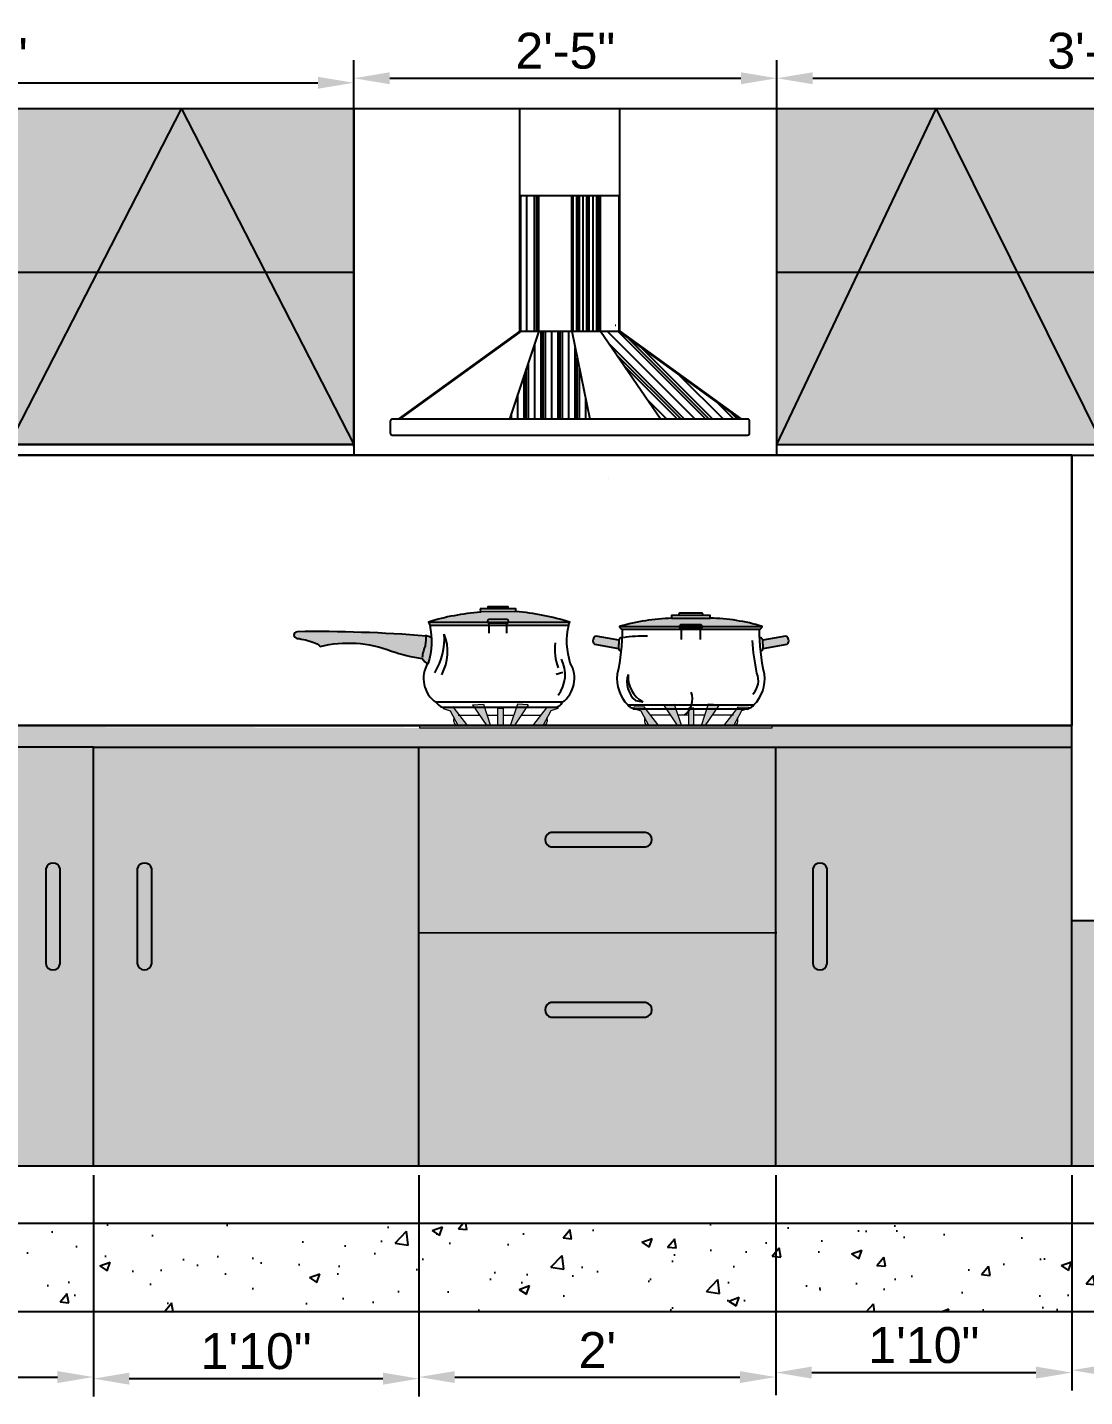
# Model space of a CAD drawing. Header units: millimetres. Extents: x 857 to 2168, y 576 to 1198.
# Drawn here: x 985.9 to 1059.5, y 576.8 to 672.1 of the extents above; entities that cross this region are included whole.
import ezdxf

# ---------------------------------------------------------------- set-up
doc = ezdxf.new("R2010")
doc.units = ezdxf.units.MM
doc.header["$XCLIPFRAME"] = 2
doc.layers.add('WAL', color=7, linetype='Continuous', lineweight=30)
doc.styles.get("Standard").update_dxf_attribs({"font": 'arial.ttf'})
doc.dimstyles.new('ISO-25', dxfattribs={"dimtxt": 2.5, "dimasz": 2.5, "dimexe": 1.25, "dimexo": 0.625, "dimtad": 1, "dimdec": 0, "dimlunit": 4, "dimtxsty": 'Standard', "dimcen": 2.5, "dimadec": 0, "dimazin": 0, "dimtfac": 1, "dimtdec": 0, "dimtmove": 0, "dimatfit": 3, "dimfxl": 1, "dimarcsym": 0})
picture_1 = doc.add_image_def('image1.jpg', size_in_pixel=(999, 1000))

# ---------------------------------------------------------------- blocks, each defined once
blk = doc.blocks.new('A$C3DB468DA')
at = {"lineweight": 5}
for p, q in [((52.1, 46.1), (51.9, 43.1)), ((51.9, 43.1), (67.8, 37.8)), ((74.6, 46.8), (52.1, 46.1)), ((67.8, 37.8), (85.4, 4.4)), ((106.9, 4.4), (74.6, 46.8)), ((117.2, 50.9), (141.4, 52.8)), ((117.2, 50.9), (149, 4.4)), ((141.4, 52.8), (157.1, 4.4)), ((172.9, 43.5), (184.9, 43.5)), ((172.9, 4.4), (172.9, 43.5)), ((184.9, 43.5), (184.9, 4.4)), ((216.4, 52.8), (200.7, 4.4)), ((240.6, 50.9), (208.9, 4.4)), ((240.6, 50.9), (216.4, 52.8)), ((250.9, 4.4), (283.2, 46.8)), ((290.1, 37.8), (272.4, 4.4)), ((283.2, 46.8), (305.8, 46.1)), ((305.9, 43.1), (290.1, 37.8)), ((305.8, 46.1), (305.9, 43.1)), ((474.2, 46.1), (474.1, 43.1)), ((474.1, 43.1), (489.9, 37.8)), ((496.8, 46.8), (474.2, 46.1)), ((489.9, 37.8), (507.6, 4.4)), ((529.1, 4.4), (496.8, 46.8)), ((539.4, 50.9), (563.6, 52.8)), ((539.4, 50.9), (571.1, 4.4)), ((563.6, 52.8), (579.3, 4.4)), ((607.1, 43.5), (595.1, 43.5)), ((595.1, 43.5), (595.1, 4.4)), ((607.1, 4.4), (607.1, 43.5)), ((638.6, 52.8), (622.9, 4.4)), ((662.8, 50.9), (631, 4.4)), ((662.8, 50.9), (638.6, 52.8)), ((673.1, 4.4), (705.4, 46.8)), ((712.2, 37.8), (694.6, 4.4)), ((705.4, 46.8), (727.9, 46.1)), ((728.1, 43.1), (712.2, 37.8)), ((727.9, 46.1), (728.1, 43.1)), ((780, 5), (0, 5)), ((0, 5), (0, 0)), ((75.4, 14.4), (75.4, 18.3)), ((85.4, 28.3), (132.7, 28.3)), ((85.4, 4.4), (106.9, 4.4)), ((272.4, 4.4), (85.4, 4.4)), ((149.4, 28.3), (172.9, 28.3)), ((184.9, 4.4), (172.9, 4.4)), ((184.9, 28.3), (208.5, 28.3)), ((225.1, 28.3), (269.1, 28.3)), ((282.4, 18.3), (282.4, 14.4)), ((497.6, 18.3), (497.6, 14.4)), ((507.6, 4.4), (694.6, 4.4)), ((554.9, 28.3), (510.9, 28.3)), ((595.1, 28.3), (571.5, 28.3)), ((595.1, 4.4), (607.1, 4.4)), ((630.6, 28.3), (607.1, 28.3)), ((694.6, 28.3), (647.3, 28.3)), ((704.6, 14.4), (704.6, 18.3)), ((780, 0), (780, 5)), ((0, 0), (780, 0))]:
    blk.add_line(p, q, dxfattribs=at)
for centre, start, end in [((85.4, 18.3), 158.3192, 180), ((85.4, 14.4), 180, 270), ((272.4, 14.4), 270, 0), ((272.4, 18.3), 360, 21.6808), ((507.6, 18.3), 158.3192, 180), ((507.6, 14.4), 180, 270), ((694.6, 14.4), 270, 0), ((694.6, 18.3), 0, 21.6808)]:
    blk.add_arc(centre, 10, start, end, dxfattribs=at)
blk = doc.blocks.new('A$C41EE7838')
h = blk.add_hatch()
h.set_pattern_fill('PLASTI', color=256, scale=200, angle=90, style=0)
h.set_pattern_definition([(90, (-61771.275, -210520.926), (-50, 3e-15), []), (90, (-61777.525, -210520.926), (-50, 3e-15), []), (90, (-61783.775, -210520.926), (-50, 3e-15), []), (90, (-61802.525, -210520.926), (-50, 3e-15), [])])
h.paths.add_polyline_path([(372.5, 600), (327, 600), (327, 261.5, -0.078172), (326.8, 260), (372.5, 260)])
h = blk.add_hatch()
h.set_pattern_fill('PLASTI', color=256, scale=100, angle=90, style=0)
h.set_pattern_definition([(90, (-61771.275, -210520.926), (-25, 2e-15), []), (90, (-61774.4, -210520.926), (-25, 2e-15), []), (90, (-61777.525, -210520.926), (-25, 2e-15), []), (90, (-61786.9, -210520.926), (-25, 2e-15), [])])
h.paths.add_polyline_path([(527, 600), (454.7, 600), (454.7, 260), (527, 260)])
h = blk.add_hatch()
h.set_pattern_fill('PLASTI', color=256, scale=170, angle=90, style=0)
h.set_pattern_definition([(90, (-61771.275, -210520.926), (-42.5, 3e-15), []), (90, (-61776.588, -210520.926), (-42.5, 3e-15), []), (90, (-61781.9, -210520.926), (-42.5, 3e-15), []), (90, (-61797.838, -210520.926), (-42.5, 3e-15), [])])
h.paths.add_polyline_path([(454.7, 260), (372.5, 260), (298.6, 40), (500, 40)])
h = blk.add_hatch()
h.set_pattern_fill('PLASTI', color=256, scale=200, angle=315, style=0)
h.set_pattern_definition([(315, (-61771.275, -210520.926), (35.355339, 35.355339), []), (315, (-61766.856, -210516.506), (35.355339, 35.355339), []), (315, (-61762.437, -210512.087), (35.355339, 35.355339), []), (315, (-61749.18, -210498.83), (35.355339, 35.355339), [])])
h.paths.add_polyline_path([(677.7, 40), (876.6, 40), (575.1, 257.5, -0.159804), (573.2, 260), (527, 260)])
for p, q in [((325, 260), (325, 600)), ((325, 600), (575, 600)), ((327, 261.5), (327, 600)), ((372.5, 260), (372.5, 600)), ((454.7, 260), (454.7, 600)), ((527, 260), (527, 600)), ((573, 261.5), (573, 600)), ((575, 260), (575, 600)), ((325, 260), (20, 40)), ((324.9, 257.5), (23.4, 40)), ((372.5, 260), (298.6, 40)), ((325, 260), (575, 260)), ((454.7, 260), (500, 40)), ((527, 260), (677.7, 40)), ((575, 260), (880, 40)), ((575.1, 257.5), (876.6, 40)), ((0, 35), (0, 5)), ((895, 40), (5, 40)), ((900, 5), (900, 35)), ((5, 0), (895, 0))]:
    blk.add_line(p, q)
for centre, start, end in [((322, 261.5), 305.8033, 0), ((578, 261.5), 180, 234.1967), ((5, 35), 90, 180), ((895, 35), 0, 90), ((5, 5), 180, 270), ((895, 5), 270, 0)]:
    blk.add_arc(centre, 5, start, end)
blk = doc.blocks.new('*D83')
at = {"color": 0, "lineweight": -2, "transparency": 16777216}
for p, q in [((960.613, 667.106), (960.613, 669.539)), ((1008.613, 667.106), (1008.613, 669.539)), ((963.113, 668.289), (1006.113, 668.289))]:
    blk.add_line(p, q, dxfattribs=at)
at = {"color": 0, "transparency": 16777216}
for points in [[(963.113, 668.705), (963.113, 667.872), (960.613, 668.289)], [(1006.113, 668.705), (1006.113, 667.872), (1008.613, 668.289)]]:
    blk.add_solid(points, dxfattribs=at)
at = {"layer": 'Defpoints', "color": 0, "transparency": 16777216}
for p in [(1008.613, 668.289), (960.613, 666.481), (1008.613, 666.481)]:
    blk.add_point(p, dxfattribs=at)
at = {"color": 0, "lineweight": -2, "transparency": 16777216, "insert": (984.613, 670.164), "char_height": 2.5, "attachment_point": 5}
blk.add_mtext("4'", dxfattribs=at)
blk = doc.blocks.new('*D84')
at = {"color": 0, "lineweight": -2, "transparency": 16777216}
for p, q in [((1038.072, 667.106), (1038.072, 669.853)), ((1082.699, 667.106), (1082.699, 669.853)), ((1040.572, 668.603), (1080.199, 668.603))]:
    blk.add_line(p, q, dxfattribs=at)
at = {"color": 0, "transparency": 16777216}
for points in [[(1040.572, 669.02), (1040.572, 668.187), (1038.072, 668.603)], [(1080.199, 669.02), (1080.199, 668.187), (1082.699, 668.603)]]:
    blk.add_solid(points, dxfattribs=at)
at = {"layer": 'Defpoints', "color": 0, "transparency": 16777216}
for p in [(1082.699, 668.603), (1038.072, 666.481), (1082.699, 666.481)]:
    blk.add_point(p, dxfattribs=at)
at = {"color": 0, "lineweight": -2, "transparency": 16777216, "insert": (1060.386, 670.505), "char_height": 2.5, "attachment_point": 5}
blk.add_mtext('3\'-9"', dxfattribs=at)
blk = doc.blocks.new('*D85')
at = {"color": 0, "lineweight": -2, "transparency": 16777216}
for p, q in [((1008.613, 642.971), (1008.613, 669.853)), ((1038.072, 642.971), (1038.072, 669.853)), ((1011.113, 668.603), (1035.572, 668.603))]:
    blk.add_line(p, q, dxfattribs=at)
at = {"color": 0, "transparency": 16777216}
for points in [[(1011.113, 669.02), (1011.113, 668.187), (1008.613, 668.603)], [(1035.572, 669.02), (1035.572, 668.187), (1038.072, 668.603)]]:
    blk.add_solid(points, dxfattribs=at)
at = {"layer": 'Defpoints', "color": 0, "transparency": 16777216}
for p in [(1038.072, 668.603), (1008.613, 642.346), (1038.072, 642.346)]:
    blk.add_point(p, dxfattribs=at)
at = {"color": 0, "lineweight": -2, "transparency": 16777216, "insert": (1023.343, 670.505), "char_height": 2.5, "attachment_point": 5}
blk.add_mtext('2\'-5"', dxfattribs=at)
blk = doc.blocks.new('*D87')
at = {"color": 0, "lineweight": -2, "transparency": 16777216}
for p, q in [((942.564, 592.229), (942.564, 576.911)), ((990.474, 592.229), (990.474, 576.911)), ((945.064, 578.161), (987.974, 578.161))]:
    blk.add_line(p, q, dxfattribs=at)
at = {"color": 0, "transparency": 16777216}
for points in [[(945.064, 578.578), (945.064, 577.744), (942.564, 578.161)], [(987.974, 578.578), (987.974, 577.744), (990.474, 578.161)]]:
    blk.add_solid(points, dxfattribs=at)
at = {"layer": 'Defpoints', "color": 0, "transparency": 16777216}
for p in [(942.564, 592.854), (990.474, 592.854), (990.474, 578.161)]:
    blk.add_point(p, dxfattribs=at)
at = {"color": 0, "lineweight": -2, "transparency": 16777216, "insert": (966.519, 580.036), "char_height": 2.5, "attachment_point": 5}
blk.add_mtext("4'", dxfattribs=at)
blk = doc.blocks.new('*D88')
at = {"color": 0, "lineweight": -2, "transparency": 16777216}
for p, q in [((990.474, 592.229), (990.474, 576.8)), ((1013.146, 592.229), (1013.146, 576.8)), ((992.974, 578.05), (1010.646, 578.05))]:
    blk.add_line(p, q, dxfattribs=at)
at = {"color": 0, "transparency": 16777216}
for points in [[(992.974, 578.467), (992.974, 577.633), (990.474, 578.05)], [(1010.646, 578.467), (1010.646, 577.633), (1013.146, 578.05)]]:
    blk.add_solid(points, dxfattribs=at)
at = {"layer": 'Defpoints', "color": 0, "transparency": 16777216}
for p in [(990.474, 592.854), (1013.146, 592.854), (1013.146, 578.05)]:
    blk.add_point(p, dxfattribs=at)
at = {"color": 0, "lineweight": -2, "transparency": 16777216, "insert": (1001.81, 579.951), "char_height": 2.5, "attachment_point": 5}
blk.add_mtext('1\'10"', dxfattribs=at)
blk = doc.blocks.new('*D89')
at = {"color": 0, "lineweight": -2, "transparency": 16777216}
for p, q in [((1013.146, 592.229), (1013.146, 576.912)), ((1038.004, 592.229), (1038.004, 576.912)), ((1015.646, 578.162), (1035.504, 578.162))]:
    blk.add_line(p, q, dxfattribs=at)
at = {"color": 0, "transparency": 16777216}
for points in [[(1015.646, 578.579), (1015.646, 577.745), (1013.146, 578.162)], [(1035.504, 578.579), (1035.504, 577.745), (1038.004, 578.162)]]:
    blk.add_solid(points, dxfattribs=at)
at = {"layer": 'Defpoints', "color": 0, "transparency": 16777216}
for p in [(1013.146, 592.854), (1038.004, 592.854), (1038.004, 578.162)]:
    blk.add_point(p, dxfattribs=at)
at = {"color": 0, "lineweight": -2, "transparency": 16777216, "insert": (1025.575, 580.042), "char_height": 2.5, "attachment_point": 5}
blk.add_mtext("2'", dxfattribs=at)
blk = doc.blocks.new('*D90')
at = {"color": 0, "lineweight": -2, "transparency": 16777216}
for p, q in [((1038.004, 592.229), (1038.004, 577.224)), ((1058.625, 592.229), (1058.625, 577.224)), ((1040.504, 578.474), (1056.125, 578.474))]:
    blk.add_line(p, q, dxfattribs=at)
at = {"color": 0, "transparency": 16777216}
for points in [[(1040.504, 578.891), (1040.504, 578.057), (1038.004, 578.474)], [(1056.125, 578.891), (1056.125, 578.057), (1058.625, 578.474)]]:
    blk.add_solid(points, dxfattribs=at)
at = {"layer": 'Defpoints', "color": 0, "transparency": 16777216}
for p in [(1038.004, 592.854), (1058.625, 592.854), (1058.625, 578.474)]:
    blk.add_point(p, dxfattribs=at)
at = {"color": 0, "lineweight": -2, "transparency": 16777216, "insert": (1048.314, 580.375), "char_height": 2.5, "attachment_point": 5}
blk.add_mtext('1\'10"', dxfattribs=at)
blk = doc.blocks.new('*D91')
at = {"color": 0, "lineweight": -2, "transparency": 16777216}
for p, q in [((1058.625, 592.229), (1058.625, 577.388)), ((1082.699, 592.229), (1082.699, 577.388)), ((1061.125, 578.638), (1080.199, 578.638))]:
    blk.add_line(p, q, dxfattribs=at)
at = {"color": 0, "transparency": 16777216}
for points in [[(1061.125, 579.054), (1061.125, 578.221), (1058.625, 578.638)], [(1080.199, 579.054), (1080.199, 578.221), (1082.699, 578.638)]]:
    blk.add_solid(points, dxfattribs=at)
at = {"layer": 'Defpoints', "color": 0, "transparency": 16777216}
for p in [(1058.625, 592.854), (1082.699, 592.854), (1082.699, 578.638)]:
    blk.add_point(p, dxfattribs=at)
at = {"color": 0, "lineweight": -2, "transparency": 16777216, "insert": (1070.662, 580.518), "char_height": 2.5, "attachment_point": 5}
blk.add_mtext("2'", dxfattribs=at)

msp = doc.modelspace()

# ---------------------------------------------------------------- hatches: boundary and pattern name
at = {"lineweight": -2, "true_color": 0x750066}
h = msp.add_hatch(color=226, dxfattribs=at)
h.dxf.hatch_style = 1
h.paths.add_polyline_path([(990.474, 622.026), (966.478, 622.026), (966.478, 592.854), (990.474, 592.854)])
h.paths.add_polyline_path([(987.159, 606.956), (987.159, 613.556, -0.795158), (988.159, 613.556), (988.159, 607.084, -1)], flags=16)
h.paths.add_polyline_path([(1013.142, 622.026), (990.474, 622.026), (990.474, 592.854), (1013.146, 592.854)])
h.paths.add_polyline_path([(993.537, 606.956), (993.537, 613.556, -0.795158), (994.537, 613.556), (994.537, 606.956, -0.880466)], flags=16)
h.paths.add_polyline_path([(1038.004, 622.026), (1013.142, 622.026), (1013.144, 609.106), (1038.004, 609.116)])
h.paths.add_polyline_path([(1022.329, 616.083), (1028.929, 616.083, -0.880466), (1028.929, 615.083), (1022.329, 615.083, -0.795158)], flags=16)
h.paths.add_polyline_path([(1038.004, 609.116), (1013.144, 609.106), (1013.146, 592.854), (1038.004, 592.854)])
h.paths.add_polyline_path([(1022.329, 604.233), (1028.929, 604.233, -0.880466), (1028.929, 603.233), (1022.329, 603.233, -0.795158)], flags=16)
h.paths.add_polyline_path([(1058.625, 622.026), (1038.004, 622.026), (1038.004, 609.116), (1038.004, 592.854), (1058.625, 592.854)])
h.paths.add_polyline_path([(1040.578, 606.956), (1040.578, 613.556, -0.795158), (1041.578, 613.556), (1041.578, 606.956, -0.880466)], flags=16)
h.paths.add_polyline_path([(966.478, 622.026), (954.497, 607.41), (966.467, 592.854), (966.478, 592.854)])
h.paths.add_polyline_path([(966.478, 622.026), (942.478, 622.026), (954.497, 607.41)])
h.paths.add_polyline_path([(942.478, 622.026), (942.478, 592.854), (942.564, 592.854), (954.497, 607.41)])
h.paths.add_polyline_path([(954.497, 607.41), (942.564, 592.854), (966.467, 592.854)])
h.paths.add_polyline_path([(960.613, 666.481), (942.478, 666.481), (942.478, 655.102), (960.613, 655.102)])
h.paths.add_polyline_path([(960.613, 655.102), (942.478, 655.102), (942.478, 643.102), (960.613, 643.102)])
h.paths.add_polyline_path([(972.613, 666.481), (960.613, 666.481), (960.613, 655.102), (966.772, 655.102)])
h.paths.add_polyline_path([(966.772, 655.102), (960.613, 655.102), (960.613, 643.102)], flags=17)
h.paths.add_polyline_path([(978.454, 655.102), (966.772, 655.102), (960.613, 643.102), (984.613, 643.102)])
h.paths.add_polyline_path([(972.613, 666.481), (966.772, 655.102), (978.454, 655.102)])
h.paths.add_polyline_path([(984.613, 666.481), (972.613, 666.481), (978.454, 655.102), (984.613, 655.102)])
h.paths.add_polyline_path([(984.613, 655.102), (978.454, 655.102), (984.613, 643.102)], flags=17)
h.paths.add_polyline_path([(996.613, 666.481), (984.613, 666.481), (984.613, 655.102), (990.772, 655.102)])
h.paths.add_polyline_path([(990.772, 655.102), (984.613, 655.102), (984.613, 643.102)], flags=17)
h.paths.add_polyline_path([(1002.454, 655.102), (990.772, 655.102), (984.613, 643.102), (1008.613, 643.102)])
h.paths.add_polyline_path([(996.613, 666.481), (990.772, 655.102), (1002.454, 655.102)])
h.paths.add_polyline_path([(1008.613, 666.481), (996.613, 666.481), (1002.454, 655.102), (1008.613, 655.102)])
h.paths.add_polyline_path([(1008.613, 655.102), (1002.454, 655.102), (1008.613, 643.102)], flags=17)
h.paths.add_polyline_path([(1049.183, 666.481), (1038.072, 666.481), (1038.072, 655.102), (1043.775, 655.102)])
h.paths.add_polyline_path([(1043.775, 655.102), (1038.072, 655.102), (1038.072, 643.102)], flags=17)
h.paths.add_polyline_path([(1054.636, 655.102), (1043.775, 655.102), (1038.072, 643.102), (1060.386, 643.102)])
h.paths.add_polyline_path([(1049.183, 666.481), (1043.775, 655.102), (1054.636, 655.102)])
h.paths.add_polyline_path([(1060.741, 666.481), (1049.183, 666.481), (1054.636, 655.102), (1060.745, 655.102)])
h.paths.add_polyline_path([(1060.745, 655.102), (1054.636, 655.102), (1060.386, 643.102), (1060.749, 643.842)])
h.paths.add_polyline_path([(1066.289, 655.102), (1060.745, 655.102), (1060.749, 643.842)])
h.paths.add_polyline_path([(1077.149, 655.102), (1066.289, 655.102), (1060.749, 643.842), (1060.75, 643.102), (1082.699, 643.102)])
h.paths.add_polyline_path([(1071.886, 666.481), (1060.741, 666.481), (1060.745, 655.102), (1066.289, 655.102)])
h.paths.add_polyline_path([(1071.886, 666.481), (1066.289, 655.102), (1077.149, 655.102)])
h.paths.add_polyline_path([(1082.699, 666.481), (1071.886, 666.481), (1077.149, 655.102), (1082.699, 655.102)])
h.paths.add_polyline_path([(1082.699, 655.102), (1077.149, 655.102), (1082.699, 643.102)], flags=17)
at = {"lineweight": -2, "true_color": 0x000000}
h = msp.add_hatch(color=18, dxfattribs=at)
h.dxf.hatch_style = 1
h.paths.add_polyline_path([(1019.971, 631.466), (1017.428, 631.486), (1017.429, 631.424, 0.054662), (1013.812, 630.74), (1017.927, 630.74, -0.524365), (1018.041, 630.907), (1019.271, 630.907, -0.528874), (1019.387, 630.74), (1023.668, 630.74, 0.046018)])
h.paths.add_polyline_path([(1033.424, 631.005), (1030.75, 631.005, 0.060546), (1027.121, 630.432), (1031.287, 630.432, -0.369831), (1031.419, 630.547), (1032.754, 630.547, -0.37385), (1032.887, 630.432), (1037.054, 630.432, 0.07093)])
h.paths.add_polyline_path([(1004.659, 630.064, 0.901657), (1004.65, 629.6, -0.058261), (1005.828, 629.318, -0.147406), (1006.271, 629.033, -0.155029), (1011.23, 628.716, 0.046308), (1013.376, 628.193, 0.089006), (1013.748, 627.815, -0.009302), (1013.787, 627.878, 0.088007), (1014.019, 629.63, 0.119679), (1013.642, 629.763, 0.023569)])
h.paths.add_polyline_path([(1038.689, 629.763), (1037.098, 629.482), (1037.128, 628.906), (1038.806, 629.202, 0.528102)])
h.paths.add_polyline_path([(1027.079, 629.478), (1025.485, 629.763, 0.528102), (1025.369, 629.202), (1027.047, 628.906)])
h.paths.add_polyline_path([(1015.577, 624.799), (1014.833, 624.799), (1014.829, 624.724), (1015.329, 624.558), (1015.875, 623.526), (1016.546, 623.526)])
h.paths.add_polyline_path([(1017.721, 624.799), (1017.004, 624.799), (1017.872, 623.526), (1018.135, 623.526)])
h.paths.add_polyline_path([(1019.015, 624.737), (1018.639, 624.737), (1018.639, 623.526), (1019.015, 623.526)])
h.paths.add_polyline_path([(1017.646, 625.029), (1016.886, 624.972), (1017.004, 624.799), (1017.721, 624.799)])
h.paths.add_polyline_path([(1020.65, 624.799), (1019.933, 624.799), (1019.519, 623.526), (1019.782, 623.526)])
h.paths.add_polyline_path([(1020.767, 624.972), (1020.007, 625.029), (1019.933, 624.799), (1020.65, 624.799)])
h.paths.add_polyline_path([(1022.325, 624.558), (1022.824, 624.724), (1022.819, 624.82), (1022.775, 624.822, -0.030897), (1022.699, 624.799), (1022.077, 624.799), (1021.107, 623.526), (1021.778, 623.526)])
h.paths.add_polyline_path([(1035.61, 624.558), (1036.043, 624.702), (1035.289, 624.702), (1034.393, 623.526), (1035.064, 623.526)])
h.paths.add_polyline_path([(1036.104, 624.82), (1035.394, 624.841), (1035.289, 624.702), (1036.043, 624.702), (1036.11, 624.724)])
h.paths.add_polyline_path([(1033.869, 624.702), (1033.187, 624.702), (1032.805, 623.526), (1033.068, 623.526)])
h.paths.add_polyline_path([(1034.051, 624.969), (1033.273, 624.969), (1033.187, 624.702), (1033.869, 624.702)])
h.paths.add_polyline_path([(1032.3, 624.702), (1032.022, 624.702, -0.032258), (1031.925, 624.546), (1031.925, 623.526), (1032.3, 623.526)])
h.paths.add_polyline_path([(1031.038, 624.702), (1030.356, 624.702), (1031.157, 623.526), (1031.42, 623.526)])
h.paths.add_polyline_path([(1030.951, 624.969), (1030.174, 624.969), (1030.356, 624.702), (1031.038, 624.702)])
h.paths.add_polyline_path([(1028.936, 624.702), (1028.182, 624.702), (1028.614, 624.558), (1029.161, 623.526), (1029.832, 623.526)])
h.paths.add_polyline_path([(1028.831, 624.841), (1028.12, 624.82), (1028.115, 624.724), (1028.182, 624.702), (1028.936, 624.702)])
h = msp.add_hatch(color=18, dxfattribs=at)
h.dxf.hatch_style = 1
h.paths.add_polyline_path([(1019.971, 631.466), (1017.428, 631.486), (1017.429, 631.424, 0.054662), (1013.812, 630.74), (1017.927, 630.74, -0.524365), (1018.041, 630.907), (1019.271, 630.907, -0.528874), (1019.387, 630.74), (1023.668, 630.74, 0.046018)])
h.paths.add_polyline_path([(1033.424, 631.005), (1030.75, 631.005, 0.060546), (1027.121, 630.432), (1031.287, 630.432, -0.369831), (1031.419, 630.547), (1032.754, 630.547, -0.37385), (1032.887, 630.432), (1037.054, 630.432, 0.07093)])
h.paths.add_polyline_path([(1004.659, 630.064, 0.901657), (1004.65, 629.6, -0.058261), (1005.828, 629.318, -0.147406), (1006.271, 629.033, -0.155029), (1011.23, 628.716, 0.046308), (1013.376, 628.193, 0.089006), (1013.748, 627.815, -0.009302), (1013.787, 627.878, 0.088007), (1014.019, 629.63, 0.119679), (1013.642, 629.763, 0.023569)])
h.paths.add_polyline_path([(1038.689, 629.763), (1037.098, 629.482), (1037.128, 628.906), (1038.806, 629.202, 0.528102)])
h.paths.add_polyline_path([(1027.079, 629.478), (1025.485, 629.763, 0.528102), (1025.369, 629.202), (1027.047, 628.906)])
h.paths.add_polyline_path([(1015.577, 624.799), (1014.833, 624.799), (1014.829, 624.724), (1015.329, 624.558), (1015.875, 623.526), (1016.546, 623.526)])
h.paths.add_polyline_path([(1017.721, 624.799), (1017.004, 624.799), (1017.872, 623.526), (1018.135, 623.526)])
h.paths.add_polyline_path([(1019.015, 624.737), (1018.639, 624.737), (1018.639, 623.526), (1019.015, 623.526)])
h.paths.add_polyline_path([(1017.646, 625.029), (1016.886, 624.972), (1017.004, 624.799), (1017.721, 624.799)])
h.paths.add_polyline_path([(1020.65, 624.799), (1019.933, 624.799), (1019.519, 623.526), (1019.782, 623.526)])
h.paths.add_polyline_path([(1020.767, 624.972), (1020.007, 625.029), (1019.933, 624.799), (1020.65, 624.799)])
h.paths.add_polyline_path([(1022.325, 624.558), (1022.824, 624.724), (1022.819, 624.82), (1022.775, 624.822, -0.030897), (1022.699, 624.799), (1022.077, 624.799), (1021.107, 623.526), (1021.778, 623.526)])
h.paths.add_polyline_path([(1035.61, 624.558), (1036.043, 624.702), (1035.289, 624.702), (1034.393, 623.526), (1035.064, 623.526)])
h.paths.add_polyline_path([(1036.104, 624.82), (1035.394, 624.841), (1035.289, 624.702), (1036.043, 624.702), (1036.11, 624.724)])
h.paths.add_polyline_path([(1033.869, 624.702), (1033.187, 624.702), (1032.805, 623.526), (1033.068, 623.526)])
h.paths.add_polyline_path([(1034.051, 624.969), (1033.273, 624.969), (1033.187, 624.702), (1033.869, 624.702)])
h.paths.add_polyline_path([(1032.3, 624.702), (1032.022, 624.702, -0.032258), (1031.925, 624.546), (1031.925, 623.526), (1032.3, 623.526)])
h.paths.add_polyline_path([(1031.038, 624.702), (1030.356, 624.702), (1031.157, 623.526), (1031.42, 623.526)])
h.paths.add_polyline_path([(1030.951, 624.969), (1030.174, 624.969), (1030.356, 624.702), (1031.038, 624.702)])
h.paths.add_polyline_path([(1028.936, 624.702), (1028.182, 624.702), (1028.614, 624.558), (1029.161, 623.526), (1029.832, 623.526)])
h.paths.add_polyline_path([(1028.831, 624.841), (1028.12, 624.82), (1028.115, 624.724), (1028.182, 624.702), (1028.936, 624.702)])
h = msp.add_hatch(color=18, dxfattribs=at)
h.dxf.hatch_style = 1
h.paths.add_polyline_path([(1037.743, 623.526), (1037.743, 623.368), (1013.197, 623.368), (942.478, 623.526), (942.478, 622.026), (990.478, 622.026), (1058.625, 622.026), (1058.625, 623.526)])
at = {"lineweight": -2, "true_color": 0xd4b277}
h = msp.add_hatch(color=43, dxfattribs=at)
h.dxf.hatch_style = 1
h.paths.add_polyline_path([(994.537, 613.556, 1), (993.537, 613.325), (993.537, 606.956, 1), (994.537, 607.084)])
h.paths.add_polyline_path([(988.159, 613.556, 1), (987.159, 613.325), (987.159, 606.956, 1), (988.159, 607.084)])
h.paths.add_polyline_path([(1028.801, 604.233), (1022.329, 604.233, 1), (1022.56, 603.233), (1028.929, 603.233, 1)])
h.paths.add_polyline_path([(1028.801, 616.083), (1022.329, 616.083, 1), (1022.56, 615.083), (1028.929, 615.083, 1)])
h.paths.add_polyline_path([(1041.578, 613.556, 1), (1040.578, 613.325), (1040.578, 606.956, 1), (1041.578, 607.084)])
at = {"lineweight": -2, "true_color": 0x750066}
h = msp.add_hatch(color=226, dxfattribs=at)
h.dxf.hatch_style = 1
h.paths.add_polyline_path([(1058.625, 609.943), (1058.625, 592.854), (1082.699, 592.854), (1082.699, 609.943)])
h.paths.add_polyline_path([(1067.807, 605.416), (1074.279, 605.416, -1), (1074.407, 604.416), (1068.038, 604.416, -1)], flags=16)
at = {"layer": 'WAL', "lineweight": -2}
h = msp.add_hatch(dxfattribs=at)
h.set_pattern_fill('AR-CONC', color=256, scale=0.04)
h.set_pattern_definition([(50, (-629.059, 1965.499), (7.287387, -0.637563), [0.762, -8.382]), (355, (-629.059, 1965.499), (-1.409737, 7.642274), [0.6096, -6.705623]), (100.45144, (-628.452, 1965.446), (5.87765, 7.00471), [0.6476, -7.12361]), (46.1842, (-629.059, 1967.531), (10.84316, -1.681693), [1.143, -12.573]), (96.63556, (-628.156, 1967.391), (9.496165, 9.897045), [0.9714, -10.685424]), (351.18415, (-629.059, 1967.531), (9.496165, 9.897045), [0.9144, -10.05839]), (21, (-628.043, 1967.023), (6.064576, -4.090608), [0.762, -8.382]), (326, (-628.043, 1967.023), (2.47208, 7.367519), [0.6096, -6.7056]), (71.45144, (-627.538, 1966.682), (8.536657, 3.27691), [0.6476, -7.123598]), (37.5, (-629.0592, 1965.4988), (0.123544, 3.3822016), [0, -6.62432, 0, -6.8072, 0, -6.731]), (7.5, (-629.0592, 1965.499), (2.6727865, 4.007223), [0, -3.88112, 0, -6.47192, 0, -2.5654]), (327.5, (-631.325, 1965.4988), (5.4236238, -0.2291498), [0, -2.54, 0, -7.9248, 0, -10.5156]), (317.5, (-632.341, 1965.499), (5.925167, 1.01706), [0, -3.302, 0, -5.26288, 0, -7.4676])])
h.paths.add_polyline_path([(1088.743, 588.854), (934.478, 588.854), (934.478, 582.714), (1088.743, 582.714)])

# ---------------------------------------------------------------- linework, layer by layer
at = {"lineweight": -2}
for p, q in [((984.613, 643.102), (996.613, 666.481)), ((996.613, 666.481), (1008.613, 643.102)), ((1038.072, 643.102), (1049.183, 666.481)), ((1049.183, 666.481), (1060.75, 643.102)), ((1008.613, 642.346), (1038.072, 642.346)), ((1058.625, 623.526), (1058.625, 642.346)), ((1028.929, 616.083), (1022.329, 616.083)), ((1022.329, 615.083), (1028.929, 615.083)), ((987.159, 613.556), (987.159, 606.956)), ((988.159, 606.956), (988.159, 613.556)), ((993.537, 613.556), (993.537, 606.956)), ((994.537, 606.956), (994.537, 613.556)), ((1040.578, 613.556), (1040.578, 606.956)), ((1041.578, 606.956), (1041.578, 613.556)), ((1028.929, 604.233), (1022.329, 604.233)), ((1022.329, 603.233), (1028.929, 603.233))]:
    msp.add_line(p, q, dxfattribs=at)
msp.add_lwpolyline([(942.478, 642.346), (1058.625, 642.346), (1058.625, 623.526), (942.478, 623.526)], close=True, dxfattribs=at)
for centre, radius, start, end in [((1022.444, 615.583), 0.513, 103.01954, 256.98046), ((1028.865, 615.583), 0.504, 277.27433, 82.72567), ((987.659, 613.441), 0.513, 13.01954, 166.98046), ((994.037, 613.441), 0.513, 13.01954, 166.98046), ((1041.078, 613.441), 0.513, 13.01954, 166.98046), ((987.659, 607.02), 0.504, 187.27433, 352.72567), ((994.037, 607.02), 0.504, 187.27433, 352.72567), ((1041.078, 607.02), 0.504, 187.27433, 352.72567), ((1022.444, 603.733), 0.513, 103.01954, 256.98046), ((1028.865, 603.733), 0.504, 277.27433, 82.72567)]:
    msp.add_arc(centre, radius, start, end, dxfattribs=at)
at = {"layer": 'WAL', "lineweight": -2}
for p, q in [((1082.699, 666.481), (942.478, 666.481)), ((1008.613, 666.481), (1008.613, 642.346)), ((1020.188, 660.441), (1020.188, 666.481)), ((1027.142, 660.441), (1027.142, 666.481)), ((1038.072, 643.102), (1038.072, 666.481)), ((1026.817, 651.413), (1026.872, 651.413)), ((942.478, 643.102), (1008.613, 643.102)), ((1008.613, 643.102), (984.613, 643.102)), ((1038.072, 642.346), (1038.072, 643.102)), ((1038.072, 643.102), (1082.699, 643.102)), ((942.478, 642.346), (1008.613, 642.346)), ((1038.072, 642.346), (1082.699, 642.346)), ((1026.334, 640.742), (1026.334, 640.742)), ((1017.428, 631.486), (1020.012, 631.466)), ((1017.428, 631.486), (1020.012, 631.466)), ((1013.812, 630.74), (1023.668, 630.74)), ((1013.812, 630.74), (1023.668, 630.74)), ((1013.901, 630.518), (1023.579, 630.518)), ((1013.901, 630.518), (1023.579, 630.518)), ((1019.273, 630.661), (1018.041, 630.661)), ((1018.041, 629.957), (1018.041, 630.661)), ((1019.273, 630.661), (1018.041, 630.661)), ((1018.041, 629.957), (1018.041, 630.661)), ((1019.273, 629.957), (1019.273, 630.661)), ((1019.273, 629.957), (1019.273, 630.661)), ((1027.121, 630.432), (1037.054, 630.432)), ((1027.121, 630.432), (1037.054, 630.432)), ((1027.312, 630.241), (1036.863, 630.241)), ((1027.312, 630.241), (1036.863, 630.241)), ((1030.75, 631.005), (1033.424, 631.005)), ((1030.75, 631.005), (1033.424, 631.005)), ((1031.419, 630.279), (1032.756, 630.279)), ((1031.419, 630.279), (1032.756, 630.279)), ((1022.708, 627.108), (1023.182, 627.254)), ((1022.708, 627.108), (1023.182, 627.254)), ((1023.143, 625.151), (1014.337, 625.151)), ((1023.143, 625.151), (1014.337, 625.151)), ((1027.694, 624.969), (1036.481, 624.969)), ((1027.694, 624.969), (1036.481, 624.969)), ((1028.238, 625.264), (1028.732, 625.182)), ((1028.238, 625.264), (1028.732, 625.182)), ((942.478, 623.526), (1058.625, 623.526)), ((990.478, 622.026), (942.478, 622.026)), ((990.478, 622.026), (1058.625, 622.026)), ((1058.625, 609.943), (1082.699, 609.943)), ((1082.699, 592.854), (942.478, 592.854)), ((1090.744, 588.854), (934.478, 588.854)), ((1090.744, 582.714), (934.478, 582.714))]:
    msp.add_line(p, q, dxfattribs=at)
at = {"layer": 'WAL', "color": 7, "lineweight": -2, "true_color": 0xffffff}
for p, q in [((942.478, 655.102), (1008.613, 655.102)), ((1038.072, 655.102), (1082.699, 655.102)), ((1058.625, 592.854), (1058.625, 623.526)), ((990.474, 592.854), (990.474, 622.026)), ((1013.146, 592.854), (1013.142, 622.026)), ((1038.004, 592.854), (1038.004, 622.026)), ((1013.142, 609.106), (1038.077, 609.116))]:
    msp.add_line(p, q, dxfattribs=at)
at = {"layer": 'WAL', "lineweight": -2}
for points in [[(1017.425, 631.65), (1017.429, 631.424, 0.054662), (1013.812, 630.74, -0.067996), (1013.901, 630.518, -0.132874), (1013.787, 627.878, 0.407223), (1014.352, 625.137, 0.121307), (1014.781, 624.799), (1022.699, 624.799, 0.223645), (1023.128, 625.137, 0.386533), (1023.693, 627.878, -0.132874), (1023.579, 630.518, -0.067996), (1023.668, 630.74, 0.047032), (1019.889, 631.474), (1019.889, 631.65)], [(1017.425, 631.65), (1017.429, 631.424, 0.054662), (1013.812, 630.74, -0.067996), (1013.901, 630.518, -0.132874), (1013.787, 627.878, 0.407223), (1014.352, 625.137, 0.121307), (1014.781, 624.799), (1022.699, 624.799, 0.223645), (1023.128, 625.137, 0.386533), (1023.693, 627.878, -0.132874), (1023.579, 630.518, -0.067996), (1023.668, 630.74, 0.047032), (1019.889, 631.474), (1019.889, 631.65)], [(1028.076, 624.702), (1036.099, 624.702, 0.110087), (1036.481, 624.969, 0.224577), (1037.218, 627.108, -0.055516), (1036.863, 630.241, 0.288766), (1037.054, 630.432, 0.07093), (1033.424, 631.005), (1033.424, 631.196), (1030.75, 631.196), (1030.75, 631.005, 0.060546), (1027.121, 630.432, 0.288766), (1027.312, 630.241, -0.055516), (1026.957, 627.108, 0.224577), (1027.694, 624.969, 0.110087)], [(1028.076, 624.702), (1036.099, 624.702, 0.110087), (1036.481, 624.969, 0.224577), (1037.218, 627.108, -0.055516), (1036.863, 630.241, 0.288766), (1037.054, 630.432, 0.07093), (1033.424, 631.005), (1033.424, 631.196), (1030.75, 631.196), (1030.75, 631.005, 0.060546), (1027.121, 630.432, 0.288766), (1027.312, 630.241, -0.055516), (1026.957, 627.108, 0.224577), (1027.694, 624.969, 0.110087)]]:
    msp.add_lwpolyline(points, format="xyb", close=True, dxfattribs=at)
msp.add_lwpolyline([(1019.361, 631.65), (1019.361, 631.791), (1017.953, 631.791), (1017.953, 631.65)], dxfattribs=at)
msp.add_lwpolyline([(1019.361, 631.65), (1019.361, 631.791), (1017.953, 631.791), (1017.953, 631.65)], dxfattribs=at)
for points in [[(1032.887, 631.196, 0.6003), (1032.851, 631.349), (1031.323, 631.349, 0.6003), (1031.288, 631.196)], [(1032.887, 631.196, 0.6003), (1032.851, 631.349), (1031.323, 631.349, 0.6003), (1031.288, 631.196)], [(1019.273, 630.661, 0.992964), (1019.273, 630.907), (1018.041, 630.907, 0.992964), (1018.041, 630.661)], [(1019.273, 630.661, 0.992964), (1019.273, 630.907), (1018.041, 630.907, 0.992964), (1018.041, 630.661)], [(1032.756, 629.515), (1032.756, 630.279, 0.992964), (1032.756, 630.547), (1031.419, 630.547, 0.992964), (1031.419, 630.279), (1031.419, 629.515)], [(1032.756, 629.515), (1032.756, 630.279, 0.992964), (1032.756, 630.547), (1031.419, 630.547, 0.992964), (1031.419, 630.279), (1031.419, 629.515)], [(1014.015, 629.633, 0.118177), (1013.642, 629.763, 0.023569), (1004.659, 630.064, 0.901657), (1004.65, 629.6, -0.058261), (1005.828, 629.318, -0.147406), (1006.271, 629.033, -0.155029), (1011.23, 628.716, 0.046308), (1013.376, 628.193, 0.096176), (1013.783, 627.791)], [(1014.015, 629.633, 0.118177), (1013.642, 629.763, 0.023569), (1004.659, 630.064, 0.901657), (1004.65, 629.6, -0.058261), (1005.828, 629.318, -0.147406), (1006.271, 629.033, -0.155029), (1011.23, 628.716, 0.046308), (1013.376, 628.193, 0.096176), (1013.783, 627.791)], [(1027.079, 629.478), (1025.485, 629.763, 0.528102), (1025.369, 629.202), (1027.047, 628.906)], [(1027.079, 629.478), (1025.485, 629.763, 0.528102), (1025.369, 629.202), (1027.047, 628.906)], [(1027.299, 629.658, 0.363606), (1027.079, 629.478), (1027.047, 628.906, 0.29466), (1027.228, 628.728)], [(1027.299, 629.658, 0.363606), (1027.079, 629.478), (1027.047, 628.906, 0.29466), (1027.228, 628.728)], [(1036.416, 625.715, 0.288341), (1036.692, 627.185, -0.039239), (1036.385, 629.453)], [(1036.416, 625.715, 0.288341), (1036.692, 627.185, -0.039239), (1036.385, 629.453)], [(1036.946, 628.728, 0.29466), (1037.128, 628.906), (1037.098, 629.482, 0.348919), (1036.876, 629.658, 0.348919)], [(1036.946, 628.728, 0.29466), (1037.128, 628.906), (1037.098, 629.482, 0.348919), (1036.876, 629.658, 0.348919)], [(1037.128, 628.906), (1038.806, 629.202, 0.528102), (1038.689, 629.763), (1037.098, 629.482)], [(1037.128, 628.906), (1038.806, 629.202, 0.528102), (1038.689, 629.763), (1037.098, 629.482)]]:
    msp.add_lwpolyline(points, format="xyb", dxfattribs=at)
for centre, radius, start, end in [((1011.493, 629.603), 2.162, 346.92639, 6.33638), ((1011.493, 629.603), 2.162, 346.92639, 6.33638), ((1010.303, 629.601), 4.622, 328.87579, 3.76409), ((1010.303, 629.601), 4.622, 328.87579, 3.76409), ((1011.75, 628.682), 3.393, 331.55233, 21.10722), ((1011.75, 628.682), 3.393, 331.55233, 21.10722), ((1026.421, 628.869), 3.813, 173.69755, 200.1154), ((1026.421, 628.869), 3.813, 173.69755, 200.1154), ((1028.732, 621.149), 8.608, 87.73828, 99.15194), ((1028.732, 621.149), 8.608, 87.73828, 99.15194), ((1016.348, 627.935), 2.991, 156.79245, 173.53762), ((1016.348, 627.935), 2.991, 156.79245, 173.53762), ((1020.962, 627.076), 2.37, 322.91491, 27.13905), ((1020.962, 627.076), 2.37, 322.91491, 27.13905), ((1029.362, 626.568), 1.722, 162.1697, 229.23014), ((1029.362, 626.568), 1.722, 162.1697, 229.23014), ((1029.715, 626.923), 1.999, 175.04596, 240.55334), ((1029.715, 626.923), 1.999, 175.04596, 240.55334), ((1030.763, 625.38), 1.43, 307.74622, 19.37452), ((1030.763, 625.38), 1.43, 307.74622, 19.37452)]:
    msp.add_arc(centre, radius, start, end, dxfattribs=at)

# ---------------------------------------------------------------- block references
at = {"lineweight": -2, "xscale": 0.0278131120350973, "yscale": 0.0278131120350973, "zscale": 0.0278131120350973}
msp.add_blockref('A$C41EE7838', (1011.149, 643.753), dxfattribs=at)
at = {"layer": 'WAL', "lineweight": -2, "xscale": 0.03146912868706697, "yscale": 0.03146912868706697, "zscale": 0.03146912868706697}
msp.add_blockref('A$C3DB468DA', (1013.197, 623.368), dxfattribs=at)
msp.add_blockref('A$C3DB468DA', (1013.197, 623.368), dxfattribs=at)

# ---------------------------------------------------------------- dimensions: what is measured, and where the dimension line sits
at = {"color": 242, "lineweight": -2, "true_color": 0xcd2027}
for base, p1, p2, picture, middle in [((1008.613, 668.289), (960.613, 666.481), (1008.613, 666.481), '*D83', (984.613, 670.164)), ((1038.072, 668.603), (1008.613, 642.346), (1038.072, 642.346), '*D85', (1023.343, 670.505)), ((990.474, 578.161), (942.564, 592.854), (990.474, 592.854), '*D87', (966.519, 580.036)), ((1082.699, 578.638), (1058.625, 592.854), (1082.699, 592.854), '*D91', (1070.662, 580.518))]:
    dim = msp.add_linear_dim(base=base, p1=p1, p2=p2, dimstyle='ISO-25', dxfattribs=at)
    dim.commit()
    dim.dimension.update_dxf_attribs({"geometry": picture, "text_midpoint": middle})
dim = msp.add_linear_dim(base=(1082.699, 668.603), p1=(1038.072, 666.481), p2=(1082.699, 666.481), dimstyle='ISO-25', dxfattribs=at)
dim.commit()
dim.dimension.update_dxf_attribs({"geometry": '*D84', "text_midpoint": (1060.386, 668.603), "dimtype": 160})
for base, p1, p2, text, picture, middle in [((1013.146, 578.05), (990.474, 592.854), (1013.146, 592.854), '1\'10"', '*D88', (1001.81, 579.951)), ((1038.004, 578.162), (1013.146, 592.854), (1038.004, 592.854), "2'", '*D89', (1025.575, 580.042)), ((1058.625, 578.474), (1038.004, 592.854), (1058.625, 592.854), '1\'10"', '*D90', (1048.314, 580.375))]:
    dim = msp.add_linear_dim(base=base, p1=p1, p2=p2, text=text, dimstyle='ISO-25', dxfattribs=at)
    dim.commit()
    dim.dimension.update_dxf_attribs({"geometry": picture, "text_midpoint": middle})

# ---------------------------------------------------------------- pictures from other files: only their frames are drawn
at = {"lineweight": -2}
image = msp.add_image(picture_1, insert=(942.478, 623.526), size_in_units=(1632.559, 1634.193), dxfattribs=at)
image.set_boundary_path([(70.573, 987.9833), (-0.5, 987.9833), (-0.5, 999.5), (70.573, 999.5), (70.573, 987.9833)])

doc.saveas('drawing.dxf')
